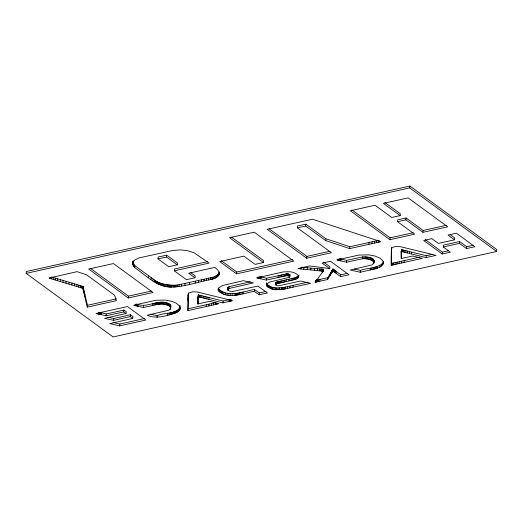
<?xml version="1.0" encoding="UTF-8"?>
<svg xmlns="http://www.w3.org/2000/svg" width="523" height="523" viewBox="0 0 523 523"><rect width="100%" height="100%" fill="white"/><g stroke="black" fill="none" stroke-linecap="round" stroke-linejoin="round"><path stroke-width="0.78" d="M391.211 259.892L391.603 248.294L393.231 247.085L396.408 246.411L400.873 246.791L436.038 255.368L426.095 257.571L401.259 251.452L401.298 258.525L412.667 256.035L422.336 258.362L391.302 265.285L391.603 247.627L391.361 250.249M198.021 303.902L198.23 296.816L222.929 302.863L232.474 300.627L196.981 291.939L192.51 291.782L188.836 293.057L188.149 295.299L187.947 310.603L218.987 303.693L209.52 301.32L198.027 303.922L198.42 294.972L223.125 301.019L230.192 299.437L230.002 301.281M187.947 310.603L188.339 293.455M383.346 263.481L382.784 260.755L379.901 258.14L374.899 256.002L368.584 254.845L358.863 255.087L336.76 259.938L346.527 262.206L362.302 258.767L365.139 258.735L369.794 259.415L373.468 261.48L373.827 263.259L371.951 264.919L350.305 270.012L360.262 272.254L376.044 268.652L379.842 267.207L382.758 264.808L383.536 261.637L382.758 264.808M180.193 308.439L180.121 307.263L179.134 305.504L175.846 302.954L171.328 301.196L165.059 300.11L155.9 300.248L133.685 305.229L143.309 307.511L157.776 304.36L162.222 304.046L167.582 305.053L169.792 306.36L170.694 307.517L170.191 309.185L168.471 310.289L147.192 315.291C156.495 319.2 166.268 315.853 175.414 313.048C177.866 312.081 180.507 310.159 180.317 307.21M347.651 273.261L340.787 274.791L332.988 269.031L332.772 270.894L327.633 279.524L315.225 282.172L323.221 271.136L297.842 268.652L309.596 265.926L329.719 268.561L329.908 266.717L323.574 262.193M301.764 267.194L323.384 269.267L322.966 270.051M26.15 273.372L26.34 271.529L409.895 186.044L496.85 249.628L496.66 251.471L113.105 336.956L26.15 273.372L409.705 187.888L496.66 251.471M50.175 278.458L49.005 278.059L77.097 271.659L86.583 274.784L114.629 295.292L116.309 300.666L87.269 307.138L82.797 288.31L50.175 278.458L50.3 277.229M51.457 278.844L51.653 277L82.987 286.467L87.459 305.295L87.269 307.138M53.15 279.36L53.339 277.51M55.196 279.975L55.386 278.131M57.556 280.681L57.746 278.837M60.171 281.466L60.361 279.622M63.002 282.315L63.191 280.472M65.99 283.211L66.179 281.367M68.977 284.107L69.167 282.263M71.801 284.957L71.991 283.113M74.403 285.741L74.593 283.897M76.744 286.447L76.933 284.604M78.777 287.062L78.966 285.218M80.444 287.572L80.634 285.728M81.699 287.957L81.895 286.114M82.503 288.212L82.693 286.362M82.797 288.31L82.987 286.467M82.863 288.48L83.052 286.637M82.987 288.931L83.177 287.088M83.17 289.644L83.36 287.8M83.405 290.585L83.595 288.742M83.68 291.729L83.87 289.886M84 293.05L84.19 291.2M84.347 294.514L84.536 292.671M84.719 296.096L84.909 294.253M99.939 314.395L100.128 312.551L106.241 313.957L123.944 310.08L126.233 311.656L126.043 313.499L123.755 311.93L106.051 315.8L98.154 313.983L98.285 312.754M98.684 314.107L98.88 312.257M99.285 314.245L99.475 312.401M100.632 314.552L100.821 312.708M101.351 314.722L101.54 312.872M106.051 315.8L106.241 313.957M126.043 313.499L104.607 318.337L113.576 320.331L113.766 318.481L130.462 314.761L132.953 316.585L132.764 318.435L109.765 323.619L119.721 325.868L145.865 320.037L127.396 306.53L96.114 313.506L98.154 313.983M119.721 325.868L119.911 324.025L144.472 318.546M123.755 311.93L123.944 310.08M128.285 297.999L88.727 269.07L113.432 263.559L152.997 292.488L128.285 297.999L128.481 296.155L90.891 268.672M132.744 263.912L132.92 261.552L132.835 264.435L134.686 267.573C146.002 275.248 156.926 287.578 171.904 287.068C185.43 286.663 198.426 281.714 211.697 279.341C215.365 278.628 219.941 276.209 219.379 271.836M132.835 264.435L132.934 262.062M132.724 263.396L133.267 260.676M133.005 264.965L133.025 262.585M133.254 265.514L133.195 263.121M133.587 266.076L133.45 263.67M133.993 266.658L134.182 264.815L133.777 264.233M134.686 267.573L134.882 265.73L134.182 264.815M132.764 318.435L130.273 316.611L130.462 314.761M135.209 305.648L135.339 304.419M135.817 305.792L136.006 303.941M136.49 305.942L136.68 304.098C146.179 308.224 155.547 300.516 165.288 302.516C167.268 303.007 171.204 303.915 170.812 306.615M137.229 306.112L137.418 304.268M138.007 306.295L138.203 304.451M143.309 307.511L143.505 305.667M148.525 277.693L148.715 275.843L134.882 265.73M151.003 279.498L151.193 277.654L148.715 275.843M152.899 280.871L153.089 279.027L151.193 277.654M154.305 281.884L154.494 280.034L153.089 279.027M152.317 305.504L152.513 303.66M155.311 282.59L155.508 280.746L154.494 280.034M157.979 258.865L158.168 257.022L166.687 255.185L177.454 262.971L177.264 264.815L168.72 266.717L157.979 258.865L166.497 257.035L177.264 264.815M153.814 305.177L154.004 303.333M156.031 283.067L156.227 281.224L155.508 280.746M156.554 283.381L156.743 281.537L156.227 281.224M156.978 283.603L157.168 281.76L156.743 281.537M155.083 304.902L155.272 303.059M157.397 283.799L157.586 281.956L157.168 281.76M156.148 304.68L156.344 302.837M158.456 284.264L158.652 282.42L157.586 281.956M157.037 304.497L157.233 302.654M159.456 284.675L159.646 282.832L158.652 282.42M157.776 304.36L157.966 302.516M157.031 317.553L157.22 315.709C163.823 312.303 175.748 314.683 180.245 307.191L180.056 309.034M158.371 304.255L158.561 302.405M160.411 285.035L160.6 283.191L159.646 282.832M158.861 304.177L159.051 302.333M159.26 304.131L159.45 302.287M161.346 285.355L161.542 283.512L160.6 283.191M160.241 304.053L160.43 302.209M162.293 285.636L162.483 283.793L161.542 283.512M161.234 304.026L161.424 302.183M163.268 285.891L163.457 284.048L162.483 283.793M166.497 257.035L166.687 255.185M162.222 304.046L162.418 302.202M164.287 286.127L164.477 284.283L163.457 284.048M163.209 304.111L163.398 302.261M165.386 286.349L165.575 284.499L164.477 284.283M164.163 304.216L164.359 302.372M166.582 286.558L166.778 284.715L165.575 284.499M165.091 304.366L165.288 302.516M167.334 286.682L167.523 284.832L166.778 284.715M165.981 304.556L166.17 302.712M167.975 286.781L168.171 284.937L167.523 284.832M168.55 286.859L168.739 285.015L168.171 284.937M166.811 304.785L167 302.941M169.073 286.924L169.262 285.081L168.739 285.015M167.582 305.053L167.772 303.209M169.576 286.97L169.766 285.127L174.774 285.257L179.173 284.708L213.149 277.197L217.339 275.111L219.359 272.463M168.073 305.269L168.262 303.425M170.08 287.009L170.269 285.166M167.268 315.258L167.458 313.414M168.55 305.51L168.739 303.667M170.622 287.035L170.812 285.192M169.001 305.778L169.191 303.935M171.224 287.055L171.413 285.212M169.413 306.066L169.609 304.223M169.792 306.36L169.982 304.517M169.027 314.859L169.223 313.016M171.904 287.068L172.1 285.225M170.112 306.661L170.308 304.817M170.38 306.955L170.57 305.112M170.191 309.185L170.184 307.55M170.361 308.956L170.766 305.399M190.803 272.738L195.171 275.928L194.981 277.778L186.443 279.681L174.336 270.829L174.525 268.979L207.67 261.592M170.505 308.714L170.635 307.478M170.616 308.465L170.89 305.674M170.446 314.532L170.642 312.689M173.375 287.101L173.564 285.257M171.57 314.264L171.766 312.421M174.584 287.101L174.774 285.257M172.453 314.048L172.642 312.205M175.767 287.042L175.963 285.192M173.139 313.872L173.329 312.022M173.675 313.715L173.865 311.865M174.113 313.565L174.309 311.721M177.16 286.872L177.349 285.022M174.512 313.421L174.702 311.577M175.414 313.048L175.61 311.205M176.238 312.669L176.434 310.819M178.984 286.552L179.173 284.708M176.983 312.277L177.173 310.433M177.643 311.871L177.833 310.028M178.225 311.46L178.415 309.609M178.729 311.028L178.918 309.178M181.468 286.055L181.658 284.205M179.16 310.584L179.35 308.733M179.513 310.119L179.703 308.276M179.912 306.674L180.036 305.445M179.801 309.636L179.99 307.792M184.848 285.323L185.037 283.479M188.149 295.299L188.365 292.893M188.11 296.181L188.3 294.338M189.339 284.335L189.529 282.485M188.045 298.417L188.267 295.384M188.019 299.712L188.208 297.868M187.999 301.104L188.188 299.254M195.184 283.035L195.373 281.191M198.289 282.348L198.479 280.505M198.008 297.548L198.224 295.377M198.001 298.574L198.328 295.031M198.008 299.319L198.204 297.476M198.23 296.816L198.42 294.972M198.021 300.287L198.21 297.953M198.348 296.809L198.537 294.965M198.034 301.222L198.217 298.921M198.505 296.835L198.694 294.985M198.034 302.399L198.224 299.81M198.014 303.778L198.224 300.843M198.792 296.901L198.982 295.057M198.119 303.902L198.583 302M199.44 297.057L199.629 295.214M201.231 281.694L201.42 279.851M200.407 297.299L200.597 295.449M201.662 297.607L201.852 295.757M203.957 281.086L204.147 279.243M203.172 297.979L203.362 296.129M206.415 280.537L206.605 278.687M204.892 298.398L205.081 296.554M208.559 280.053L208.755 278.21M206.794 298.868L206.984 297.025M206.232 306.563L206.422 304.713L215.502 302.693L215.313 304.536M210.338 279.648L210.527 277.805M208.834 299.372L209.023 297.528M208.854 305.981L209.043 304.131M211.697 279.341L211.887 277.497M212.586 279.138L212.776 277.288M212.953 279.047L213.149 277.197M211.266 305.439L211.462 303.595M214.182 278.596L214.371 276.752M215.293 278.092L215.489 276.249M213.436 304.955L213.626 303.111M216.287 277.543L216.476 275.699M217.15 276.955L217.339 275.111M217.875 276.334L218.065 274.483M218.457 275.68L218.647 273.836M218.889 275.006L219.085 273.156M219.17 274.314L219.405 272.378M250.484 281.779L229.133 286.637L228.021 287.696L227.832 289.873L229.375 291.108L232.735 291.455L257.898 286.081L267.416 292.952L259.055 294.815L254.328 291.357C243.443 292.958 226.956 300.594 218.111 290.115L218.3 288.265C227.145 298.751 243.633 291.115 254.518 289.513L259.245 292.965L266.083 291.442M216.849 304.19L216.973 302.961M218.451 290.88L218.64 289.029M219.065 291.644L219.255 289.794M219.961 292.403L220.15 290.553M221.118 293.148L221.307 291.298M222.412 293.789L222.602 291.945M222.929 302.863L223.125 301.019M223.831 294.331L224.027 292.488M225.38 294.769L225.57 292.926M227.047 295.103L227.237 293.259M227.897 290.043L228.093 287.526M227.812 289.703L228.205 287.369M228.015 290.213L228.361 287.205M228.165 290.383L228.296 289.154M228.015 289.212L228.564 287.042M228.374 288.892L228.943 288.487L229.133 286.637M228.826 295.332L229.015 293.481M229.015 301.503L229.205 299.659M230.715 295.449L230.905 293.606M230.8 301.098L230.924 299.869M231.421 300.947L231.552 299.718M232.709 295.462L232.898 293.612M231.676 237.272L263.664 260.663L263.474 262.507L229.525 237.684L254.237 232.179L293.795 261.108L236.566 273.862L236.762 272.019L221.209 260.644M234.794 295.364L234.984 293.514M235.317 295.318L235.507 293.475M235.821 295.266L236.01 293.423M236.396 295.188L236.586 293.338M237.109 295.064L237.298 293.213M238.037 294.88L238.233 293.037M239.259 294.632L239.449 292.782M240.848 294.292L241.038 292.449M242.875 293.854L243.071 292.004M254.328 291.357L254.518 289.513M257.983 278.184L256.675 277.876L283.571 271.868L290.173 271.751L293.848 272.581L296.966 274.189L298.541 275.863L298.267 277.674L295.155 279.478L276.987 283.767L275.758 284.29L275.634 284.891L277.033 285.754L279.047 285.741L300.588 281.028L310.682 283.309L283.074 289.382L275.131 289.709L271.411 288.873L267.966 287.081L266.521 285.532L266.684 283.924L269.698 282.047L288.251 277.602L289.755 277.02L289.605 276.477L288.474 275.837L286.441 275.713L266.305 280.093L257.983 278.184L258.107 276.955M258.578 278.328L258.708 277.098M259.264 278.484L259.454 276.641M260.009 278.654L260.199 276.811L266.495 278.249L286.924 273.823L289.794 274.634L289.755 277.02M259.055 294.815L259.245 292.965M260.814 278.837L261.003 276.994M266.305 280.093L266.495 278.249M266.397 285.159L266.56 282.95M266.54 284.172L266.671 282.943M266.521 285.532L266.593 283.316M266.743 285.911L266.71 283.688M267.05 286.297L266.933 284.067M267.462 286.689L267.652 284.839L267.246 284.453M267.966 287.081L268.155 285.238L267.652 284.839M268.561 287.487L268.75 285.643L268.155 285.238M269.247 287.898L269.443 286.055L268.75 285.643M270.299 288.428L270.489 286.584L269.443 286.055M271.411 288.873L271.607 287.029L270.489 286.584M272.588 289.239L272.777 287.389L271.607 287.029M273.823 289.513L274.019 287.67L272.777 287.389M275.549 284.734L275.732 282.734L276.477 282.159L295.345 277.635L297.639 276.562L298.764 275.307M275.131 289.709L275.32 287.866L274.019 287.67M275.634 284.891L275.798 282.583M275.758 284.29L275.948 282.44M275.981 284.146L276.17 282.302M276.288 284.002L276.477 282.159M276.674 283.858L276.87 282.015M276.987 283.767L277.177 281.923M276.51 289.827L276.7 287.983L283.263 287.539L307.786 282.145M277.543 283.623L277.733 281.779M278.092 277.471L278.282 275.628M278.314 283.433L278.511 281.59M277.955 289.86L278.144 288.016M279.289 283.198L279.478 281.354M279.883 277.079L280.073 275.235M279.478 289.807L279.668 287.964M280.42 282.93L280.616 281.086M281.498 276.726L281.688 274.882M281.694 282.636L281.89 280.792M281.073 289.683L281.263 287.833M282.917 276.425L283.106 274.575M281.649 289.611L281.838 287.768M282.276 289.52L282.472 287.676M283.08 282.322L283.276 280.472M284.126 276.164L284.316 274.32M283.074 289.382L283.263 287.539M285.127 275.961L285.316 274.117M284.551 281.982L284.747 280.138M284.126 289.173L284.316 287.33M285.898 275.811L286.088 273.96M286.441 275.713L286.63 273.862M286.081 281.642L286.271 279.798M286.735 275.667L286.924 273.823M285.545 288.879L285.735 287.035M287.199 275.654L287.389 273.81M287.65 275.68L287.84 273.836M288.075 275.745L288.271 273.895M288.474 275.837L288.67 273.993M287.421 288.474L287.611 286.63M288.84 275.961L289.029 274.111M289.154 276.111L289.343 274.261M288.859 281.021L289.049 279.177M289.409 276.281L289.598 274.438M289.546 277.177L289.794 274.634M289.729 276.693L289.919 274.85M289.86 287.938L290.049 286.094M291.082 280.511L291.272 278.667M297.326 227.812L297.522 225.962L305.85 224.171L325.921 238.75L349.828 246.758L378.384 240.41L378.194 242.26L349.639 248.602L325.731 240.593L305.661 226.014L297.326 227.812L331.405 252.727L306.694 258.238L267.135 229.303L312.466 219.209L380.639 241.619L378.194 242.26M292.815 280.106L293.011 278.256M292.952 287.251L293.142 285.408M294.148 279.766L294.338 277.922M295.155 279.478L295.345 277.635M295.907 279.223L296.103 277.38M296.489 278.975L296.685 277.131M296.979 278.713L297.169 276.863M297.443 278.406L297.639 276.562M297.77 278.171L297.96 276.327M298.045 277.929L298.234 276.079M298.267 277.674L298.456 275.83M298.443 277.419L298.633 275.569M298.574 277.151L298.796 275.098M298.653 276.883L298.816 275.379M300.849 268.966L300.98 267.737M305.661 226.014L305.85 224.171M303.752 269.26L303.941 267.416M306.694 258.238L306.89 256.388L269.299 228.904M307.158 269.6L307.347 267.75M310.76 269.953L310.95 268.109M314.245 270.293L314.434 268.449M315.225 282.172L315.336 280.903M315.343 282.178L315.467 280.949M315.591 282.152L315.781 280.308M315.997 282.08L316.258 279.57M317.291 270.587L317.487 268.744M316.592 281.969L316.781 280.119L327.823 277.68L332.968 269.051M317.396 281.799L317.585 279.949M318.442 281.57L318.631 279.727M319.599 270.803L319.788 268.959M319.756 281.282L319.952 279.432M320.841 270.914L321.03 269.07M321.22 270.947L321.41 269.097M321.593 270.973L321.782 269.129M321.939 270.999L322.129 269.155M322.26 271.025L322.449 269.182M322.73 269.208L322.449 272.3M325.731 240.593L325.921 238.75M322.783 271.071L322.972 269.227M322.913 271.712L323.168 269.24M323.024 271.548L323.214 269.705M323.116 271.404L323.306 269.253M323.214 271.195L323.41 269.286M327.633 279.524L327.823 277.68M329.928 275.758L330.118 273.915M330.281 275.17L330.471 273.326M330.628 274.588L330.824 272.745M330.961 274.032L331.151 272.189M331.268 273.509L331.458 271.666M331.549 273.039L331.739 271.195M331.785 272.627L331.974 270.783M331.981 272.287L332.17 270.437M332.125 272.032L332.314 270.182M332.236 271.823L332.53 269.783M332.438 271.45L332.628 269.606M332.53 271.293L332.805 269.306M332.68 271.038L332.929 269.103M329.719 268.561L322.116 263.134L330.51 261.265L348.985 274.771L340.597 276.641L332.87 270.921L333.059 269.077M333.059 271.051L333.249 269.208M333.354 271.267L333.543 269.417M333.746 271.548L333.936 269.705M334.223 271.895L334.413 270.051M334.766 272.3L334.955 270.45M335.374 272.745L335.563 270.901M336.034 273.235L336.224 271.385M337.95 260.232L338.08 259.003M338.544 260.369L338.669 259.14M339.231 260.532L339.355 259.303M339.989 260.709L340.179 258.865L339.42 258.689M340.806 260.899L341.003 259.055L340.179 258.865M340.597 276.641L340.787 274.791M346.527 262.206L346.716 260.356L362.491 256.917C366.42 256.786 375.253 256.806 373.945 262.821M349.639 248.602L349.828 246.758M360.262 272.254L360.452 270.411C367.643 267.567 377.116 268.829 382.947 262.958M362.302 258.767L362.491 256.917M363.831 258.728L364.021 256.885M365.139 258.735L365.329 256.891M366.401 258.807L366.59 256.963M368.905 244.346L369.094 242.502M367.604 258.95L367.8 257.107M368.741 259.153L368.931 257.309M369.794 259.415L369.983 257.571M371.997 243.659L372.186 241.816M370.761 259.735L370.951 257.891M370.14 270.038L370.33 268.194M371.631 260.114L371.82 258.27M372.383 260.546L372.579 258.702M371.748 269.672L371.938 267.828M374.546 243.09L374.743 241.24M373.023 261.029L373.213 259.186M373.468 261.48L373.657 259.637M373.566 263.69L373.958 260.088M373.128 269.358L373.317 267.508M373.827 263.259L374.115 260.532M376.606 242.626L376.795 240.776M374.291 269.084L374.481 267.24M375.259 268.848L375.449 267.005M376.044 268.652L376.24 266.802M376.671 268.482L376.867 266.638M379.358 241.986L379.482 240.75M377.155 268.345L377.351 266.495M377.514 268.227L377.704 266.377M379.842 267.207L380.031 265.364M381.587 266.057L381.777 264.213M446.276 225.321L423.159 230.473L406.064 217.973L397.709 219.837L397.513 221.68L414.615 234.18L389.903 239.691L390.099 237.841L351.848 209.88M391.282 252.38L391.511 249.373M391.256 253.733L391.446 251.883M391.23 255.276L391.426 253.433M391.217 257.022L391.407 255.172M391.211 258.499L391.4 256.649M391.211 261.173L391.4 258.042M391.217 262.33L391.4 259.33M391.23 263.324L391.407 260.48M391.243 264.141L391.42 261.48M391.282 265.148L391.433 262.298M391.302 265.285L391.452 262.912M391.577 265.233L391.766 263.389L419.354 257.231M392.322 265.076L392.512 263.232M393.486 264.821L393.682 262.977M395.035 264.481L395.225 262.638M389.903 239.691L350.345 210.756L375.05 205.251L391.773 217.483L400.134 215.62L400.324 213.776L384.882 202.486M396.918 264.063L397.107 262.219M399.088 263.579L399.278 261.735M401.193 252.014L401.448 249.608L426.284 255.727L432.403 254.368M401.2 252.805L401.448 249.608M401.213 253.832L401.435 249.628M401.226 254.688L401.409 252.406M401.474 251.498L401.664 249.654M401.233 255.597L401.422 253.295M401.239 256.871L401.422 254.191M401.252 257.597L401.376 256.022M401.285 258.467L401.389 256.662M401.298 258.525L401.422 257.296M402.069 251.635L402.259 249.791M400.134 215.62L383.405 203.388L408.117 197.884L447.681 226.812L422.97 232.317L405.874 219.817L406.064 217.973M401.501 263.043L401.69 261.199M402.998 251.864L403.187 250.014M409.705 187.888L409.895 186.044M404.233 252.164L404.423 250.314M404.116 262.454L404.305 260.611M405.737 252.531L405.933 250.687M407.476 252.955L407.665 251.112M409.411 253.433L409.601 251.589M411.503 253.949L411.693 252.106M422.97 232.317L423.159 230.473M426.095 257.571L426.284 255.727M473.557 245.202L466.719 246.725L459.606 241.521L443.439 245.13L443.249 246.974L450.362 252.178L442.183 253.995L442.373 252.151L425.179 239.573M442.183 253.995L423.715 240.488L431.887 238.665L438.379 243.411L454.546 239.809L454.742 237.965L450.198 234.644M454.546 239.809L448.061 235.062L456.416 233.199L474.891 246.706L466.529 248.569L459.416 243.372L459.606 241.521M466.529 248.569L466.719 246.725M228.021 287.696L228.361 288.539M289.977 275.026L289.265 275.516M374.135 260.977L373.755 261.84M133.143 261.905L134.934 259.931L138.837 257.957L173.309 250.347L180.873 249.896L187.816 250.772L194.164 252.805L209.056 263.089L174.336 270.829M228.943 288.487L253.452 282.904L243.391 280.668L222.517 285.525L218.725 287.872L218.111 290.115M397.513 221.68L405.874 219.817M263.474 262.507L255.113 264.37L243.881 256.159L219.719 261.546L236.566 273.862M87.459 305.295L116.498 298.823M128.481 296.155L151.592 291.004M236.762 272.019L292.396 259.617M306.89 256.388L330 251.236M390.099 237.841L413.209 232.689M113.576 320.331L130.273 316.611M443.249 246.974L459.416 243.372M442.373 252.151L448.322 250.824M188.136 308.753L206.422 304.713M316.186 280.236L316.781 280.119M275.32 287.866L276.7 287.983M169.262 285.081L169.766 285.127M107.784 317.16L113.766 318.481M354.326 269.025L360.452 270.411M113.02 322.469L119.911 324.025M341.003 259.055L346.716 260.356M150.408 314.14L157.22 315.709M194.981 277.778L188.738 273.215L214.953 267.371L217.836 270.084L219.255 273.065M401.396 251.249L401.403 251.596"/></g></svg>
